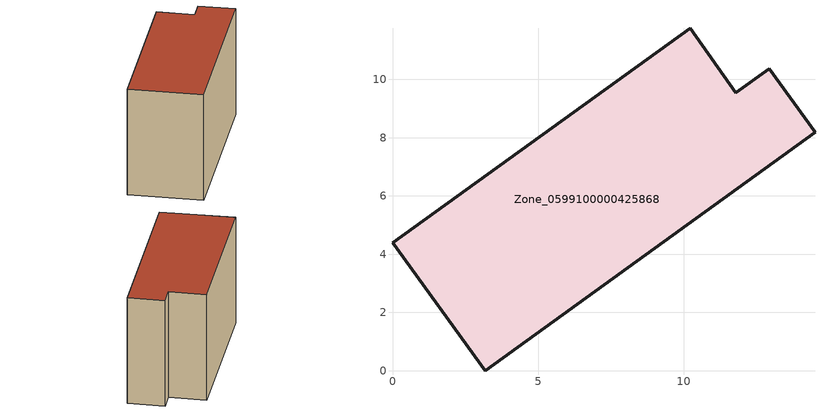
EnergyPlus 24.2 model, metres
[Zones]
Zone_0599100000425868
 floor ground (C_G): 3.18,0 0,4.39 10.22,11.75 11.79,9.55 12.92,10.37 14.5,8.19 z0
 wall outside (C_F): 0,4.39 3.18,0 14.5,8.19 12.92,10.37 11.79,9.55 10.22,11.75 0,4.39 z0:8.16
 roof outside (C_R): 10.22,11.75 0,4.39 3.18,0 14.5,8.19 12.92,10.37 11.79,9.55 z8.16
[BUILDING]
Pand.0599100000425868: North Axis=0; Terrain=City; Loads Convergence Tolerance Value=0.04; Temperature Convergence Tolerance Value=0.4; Solar Distribution=FullExterior; Maximum Number of Warmup Days=25; Minimum Number of Warmup Days=1
[Site:Location]
Rotterdam.The.Hague.AP_ZH_NLD Design_Conditions: Latitude=51.96; Longitude=4.45; Time Zone=1; Elevation=-4.5
[SITE:GROUNDTEMPERATURE:BUILDINGSURFACE]
18, 18, 18, 18, 18, 18, 18, 18, 18, 18, 18, 18
[MATERIAL] Thermal Absorptance=0.9; Solar Absorptance=0.7; Visible Absorptance=0.7
Name | Roughness | Thickness | Conductivity | Density | Specific Heat
G.TI.2006-2014 | MediumSmooth | 0.15 | 0.06 | 540 | 1210
F.TI.2006-2014 | Rough | 0.3 | 0.12 | 1920 | 840
R.TI.2006-2014 | MediumRough | 0.2 | 0.08 | 1500 | 1000
[CONSTRUCTION]
C_G: G.TI.2006-2014
C_F: F.TI.2006-2014
C_R: R.TI.2006-2014
[ZONE]
Zone_0599100000425868: Type=1; Multiplier=1; Ceiling Height=Autocalculate; Volume=Autocalculate; Floor Area=autocalculate; Part of Total Floor Area=Yes
[ZONEINFILTRATION:DESIGNFLOWRATE]
Infil_Zone_0599100000425868: Zone or ZoneList or Space or SpaceList=Zone_0599100000425868; Schedule=AlwaysOn; Design Flow Rate Calculation Method=Flow/Area; Flow Rate per Floor Area=0.0015; Constant Term Coefficient=1; Temperature Term Coefficient=0; Velocity Term Coefficient=0; Velocity Squared Term Coefficient=0
[HVACTEMPLATE:ZONE:IDEALLOADSAIRSYSTEM]
Zone_0599100000425868: Maximum Heating Supply Air Temperature=50; Minimum Cooling Supply Air Temperature=13; Maximum Heating Supply Air Humidity Ratio=0.0156; Minimum Cooling Supply Air Humidity Ratio=0.0077; Heating Limit=NoLimit; Cooling Limit=NoLimit; Dehumidification Control Type=ConstantSensibleHeatRatio; Cooling Sensible Heat Ratio=0.7; Dehumidification Setpoint=60; Humidification Control Type=None; Humidification Setpoint=30; Outdoor Air Method=None; Outdoor Air Flow Rate per Person=0.00944; Outdoor Air Flow Rate per Zone Floor Area=0; Outdoor Air Flow Rate per Zone=0; Demand Controlled Ventilation Type=None; Outdoor Air Economizer Type=NoEconomizer; Heat Recovery Type=None; Sensible Heat Recovery Effectiveness=0.7; Latent Heat Recovery Effectiveness=0.65
[ZONECONTROL:THERMOSTAT]
ThermostatControl_Zone_0599100000425868: Zone or ZoneList=Zone_0599100000425868; Control Type Schedule=DualSetpointControlType; Control 1=Thermostat_Zone_0599100000425868; Temperature Difference Between Cutout And Setpoint=0
[THERMOSTATSETPOINT:DUALSETPOINT]
Thermostat_Zone_0599100000425868: Heating Setpoint Temperature Schedule=HeatingSetpoint_Zone_0599100000425868; Cooling Setpoint Temperature Schedule=CoolingSetpoint_Zone_0599100000425868
[SCHEDULE:COMPACT]
HeatingSetpoint_Zone_0599100000425868: Through: 12/31, For: AllDays, Until: 24:00, 21
CoolingSetpoint_Zone_0599100000425868: Through: 12/31, For: AllDays, Until: 24:00, 24
DualSetpointControlType: Through: 12/31, For: AllDays, Until: 24:00, 4
AlwaysOn: Through: 12/31, For: AllDays, Until: 24:00, 1
